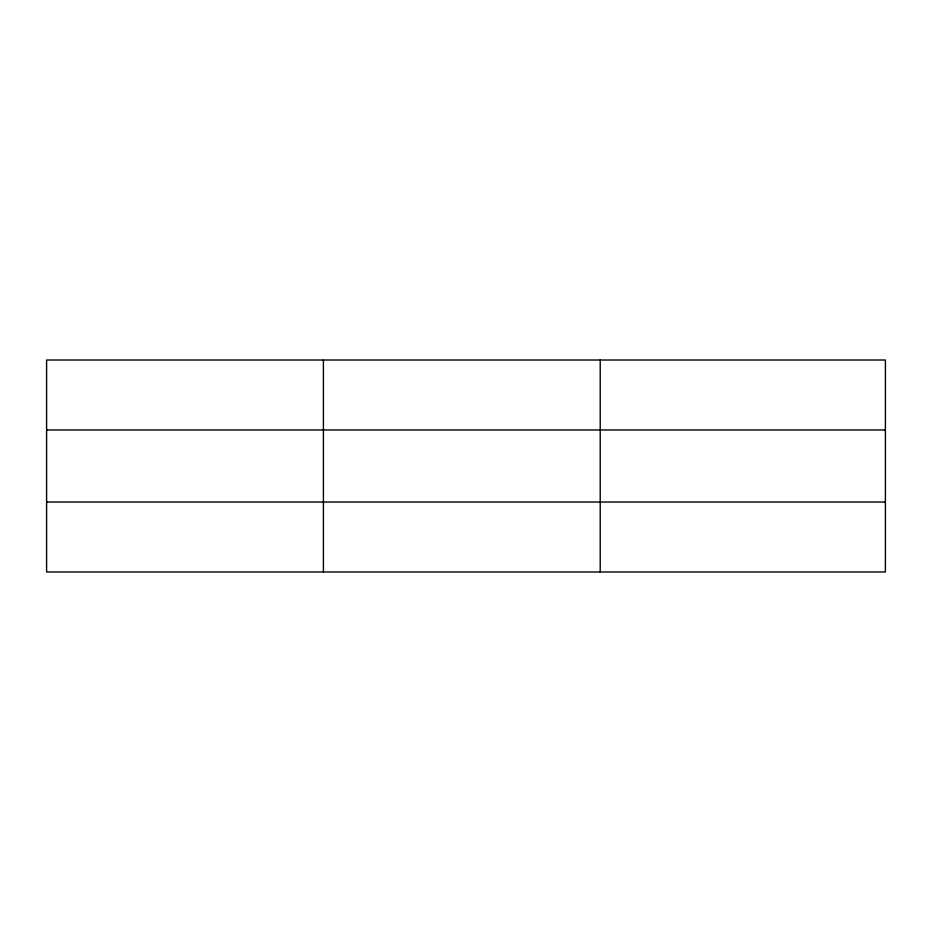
<?xml version="1.0" encoding="UTF-8"?>
<svg xmlns="http://www.w3.org/2000/svg" width="932" height="932" viewBox="0 0 932 932"><rect width="100%" height="100%" fill="white"/><g stroke="black" fill="none" stroke-linecap="round" stroke-linejoin="round"><path stroke-width="1.4" d="M323.404 571.98L323.404 360.02M600.208 571.98L600.208 360.02M46.6 429.967L885.4 429.967M46.6 502.033L885.4 502.033M885.4 561.984L885.4 571.98L46.6 571.98L46.6 360.02L885.4 360.02L885.4 561.984"/></g></svg>
